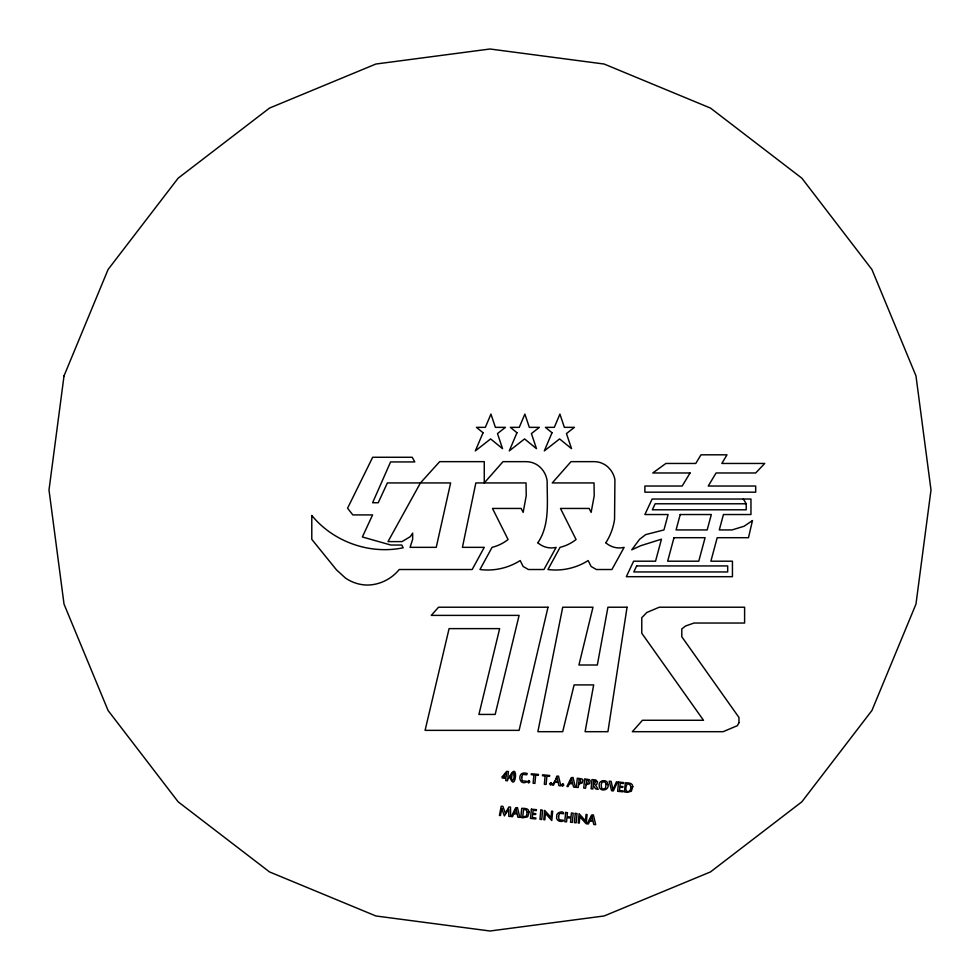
<?xml version="1.0" encoding="UTF-8"?>
<svg xmlns="http://www.w3.org/2000/svg" width="980" height="980" viewBox="0 0 980 980"><rect width="100%" height="100%" fill="white"/><g stroke="black" fill="none" stroke-linecap="round" stroke-linejoin="round"><path stroke-width="1.47" d="M578.923 783.289L578.996 779.223L580.319 779.406L580.834 782.187L578.923 783.289L578.2 787.528L576.424 787.357L577.306 778.181L581.912 778.929A3.847 2.83 -26.7 0 1 582.831 780.154L582.279 782.959L578.972 784M586.26 783.988L586.334 779.933A2.315 1.703 -26.7 0 1 588.368 781.06L587.755 783.498L586.26 783.988L585.538 788.239L583.749 788.067L584.631 778.88L589.25 779.639A3.847 2.83 -26.7 0 1 590.168 780.864L589.605 783.657L586.297 784.711M555.28 781.305L556.738 776.234L558.502 776.087L560.83 785.862L558.918 785.678L558.184 782.469L555.121 781.709L553.516 785.164L552.389 785.054L557.032 777.459L557.988 781.575L555.121 781.709M537.849 542.785C550.123 524.643 546.975 501.797 547.171 481.18L546.913 479.526A22.663 22.283 45 0 0 540.09 467.166A20.249 19.906 45 0 0 526.138 461.666L503.022 461.654L484.267 482.932L484.267 461.654L439.677 461.654L420.432 482.932L388.007 541.609L402.033 541.609L410.326 536.624L412.654 533.12L412.654 539.355L410.069 547.342L436.247 547.342L450.629 482.932L387.382 482.932L378.219 502.74L372.608 502.74L390.591 461.935L414.785 461.935L412.225 457.268L372.67 457.268L347.569 508.24L352.825 514.917L372.584 514.917L362.367 536.979L390.873 545.039L401.788 545.039L403.148 547.783C369.766 554.778 333.335 541.866 311.787 515.431L311.787 539.343L336.495 569.882L345.609 578.188A43.353 39.715 71.2 0 0 367.696 585.048C379.824 584.84 391.62 578.96 399.215 569.515L472.176 569.515L484.267 547.342L462.425 547.342L475.851 482.932L526.052 482.932L526.223 495.807L523.149 512.393L521.176 508.449L492.487 508.449L508.081 539.515A41.184 40.486 -45 0 1 492.07 547.342L479.967 569.515C493.908 571.328 508.326 568.118 520.184 560.56L523.149 566.477L528.391 569.515L543.937 569.515L556.126 547.391A20.727 20.372 -45 0 1 537.873 542.773M746.221 503.781L655.155 503.781L652.337 509.796L746.221 509.796L746.221 503.781L743.342 499.028M605.836 542.785A23.973 21.964 -71.2 0 0 620.891 547.881L624.113 547.391L611.924 569.515L596.379 569.515L591.136 566.477L588.172 560.56C576.313 568.118 561.895 571.328 547.955 569.515L560.058 547.342A41.184 40.486 -45 0 0 576.069 539.515L560.474 508.449L589.164 508.449L591.136 512.393L594.211 495.807L594.039 482.932L552.255 482.932L571.009 461.654L594.125 461.654A20.384 20.041 45 0 1 601.622 463.087L603.937 464.177A20.506 18.792 71.2 0 1 608.078 467.166L610.491 469.812A21.144 19.367 71.2 0 1 614.913 479.526L614.558 519.302A54.329 49.772 -71.2 0 1 605.836 542.785M606.106 783.988L605.505 788.3L603.215 788.973A2.916 2.144 -26.7 0 1 601.696 788.226L601.157 785.041L602.014 781.967L605.04 782.028L606.106 783.988M597.506 781.918L596.82 784.245L595.571 785.041L598.204 789.39L595.571 788.814L593.231 785.127L592.863 788.937L591.087 788.765L591.969 779.553L595.889 779.982L597.506 781.918M558.539 816.414L559.09 819.733L563.341 820.248L563.267 821.02C559.935 822.588 555.587 820.187 556.677 816.193C555.795 812.261 564.382 810.166 563.61 813.743L559.543 813.363L558.539 816.414M509.735 776.344C515.456 795.589 519.167 758.545 509.735 776.344M521.679 777.446L522.23 780.778L526.468 781.281L526.395 782.052C518.984 785.862 517.073 772.228 524.839 773.024A11.062 8.734 -9.7 0 1 527.216 773.49L526.75 774.776L522.683 774.396L521.679 777.446M529.188 812.175L527.681 816.83L523.002 817.773A24.463 14.847 -5.8 0 1 520.833 817.418L521.703 808.341A19 11.527 -5.8 0 1 524.815 808.451L525.831 808.61A5.072 3.075 -5.8 0 1 528.171 809.786L529.188 812.175M632.811 786.646L631.316 791.313L626.637 792.244A36.983 27.195 -26.7 0 1 624.468 791.901L625.338 782.812A28.714 21.119 -26.7 0 1 628.45 782.934L630.373 783.363A5.941 4.373 -26.7 0 1 632.296 784.919L632.811 786.646M608.017 784.662C609.474 790.774 599.074 792.171 599.246 785.899C597.8 779.786 607.992 778.561 608.017 784.662M527.265 812.236L526.334 816.267L522.695 816.744L523.602 809.333L526.113 809.897L527.265 812.236M630.887 786.72C631.096 794.314 622.557 792.967 627.237 783.804L629.748 784.38L630.887 786.72M514.194 775.07L513.753 779.345L512.442 780.448L511.462 778.23L512.356 772.926L513.777 773.11L514.194 775.07M545.284 814.858L544.843 819.795L543.802 819.697L544.696 810.399L551.066 817.516L551.642 811.134L552.683 811.232L551.789 820.505L545.407 813.363L545.284 814.858M579.805 816.659L579.266 823.09L578.225 822.992L579.107 813.706L585.489 820.823L586.052 814.441L587.094 814.539L586.212 823.813L579.805 816.659M531.38 809.186L530.499 818.41L535.766 818.925L535.938 818.018L532.373 817.602L532.691 814.307L535.644 814.515L535.815 813.67L532.777 813.339L533.071 810.338L536.293 810.607L536.476 809.676L531.38 809.186M540.838 810.092L539.956 819.329L541.744 819.501L542.626 810.264L540.838 810.092M545.113 776.025L544.329 784.282L546.117 784.453L546.913 776.197L549.535 776.38L549.707 775.474L542.614 774.8L542.43 775.731L545.113 776.025M565.656 812.469L564.774 821.706L566.55 821.877L566.955 817.724L570.923 818.104L570.519 822.257L572.308 822.428L573.202 813.192L571.401 813.02L571.022 817.063L567.053 816.683L567.445 812.641L565.656 812.469M575.26 813.388L574.378 822.624L576.154 822.796L577.048 813.559L575.26 813.388M593.66 780.619L593.317 784.221L594.358 784.221L595.62 781.66L593.66 780.619M618.539 782.077L617.645 791.313L622.925 791.816L623.096 790.921L619.532 790.505L619.838 787.197L622.802 787.406L622.962 786.573L619.936 786.242L620.218 783.228L623.452 783.498L623.635 782.567L618.539 782.077M502.299 776.687L502.177 777.973L505.986 778.377L505.766 780.619L507.518 780.778L507.738 778.5L508.645 778.549L508.988 777.275L507.873 777.164L508.424 771.505L506.709 771.346L502.299 776.687M506.525 772.816L506.121 777.005L503.402 776.736L506.525 772.816M533.916 774.984L533.108 783.24L534.909 783.412L535.705 775.156L538.326 775.339L538.51 774.433L531.405 773.759L531.234 774.69L533.916 774.984M64.031 375.867L49 490L64.031 604.133L108.082 710.5L178.164 801.836L269.5 871.918L375.867 915.969L490 931L604.133 915.969L710.5 871.918L801.836 801.836L871.918 710.5L915.969 604.133L931 490L915.969 375.867L871.918 269.5L801.836 178.164L710.5 108.082L604.133 64.031L490 49L375.867 64.031L269.5 108.082L178.164 178.164L108.082 269.5L64.031 375.867M627.053 607.22L607.931 731.692L585.097 731.692L593.672 684.91L574.096 684.91L562.716 731.692L537.885 731.692L562.716 607.22L592.974 607.22L578.935 665.004L597.335 665.004L607.931 607.22L627.053 607.22M501.736 808.549L500.462 815.532L499.433 815.433L501.209 806.234L502.887 806.393L505.337 813.229L508.89 806.969L510.519 807.128L510.592 816.512L508.779 816.34L508.743 809.223L504.369 815.911L501.736 808.549M752.456 520.588L748.487 537.702L717.201 537.702L710.88 561.197L732.44 561.197L732.44 576.693L626.343 576.693L633.619 561.197L655.547 561.197L661.463 539.196L640.651 545.725L631.733 549.854L639.597 539.294L645.698 534.615L663.962 529.935L668.103 514.537L644.877 514.537L652.141 499.028L750.962 499.028L750.962 514.537L723.436 514.537L719.295 529.935L732.036 529.935L744.077 526.248L752.456 520.588M548.004 607.22L519.106 730.357L425.087 730.357L449.085 628.621L499.653 628.621L478.926 714.432L495.17 714.432L519.106 615.391L431.274 615.391L438.55 607.22L548.004 607.22M673.983 537.702L667.662 561.197L698.764 561.197L705.086 537.702L673.983 537.702M680.218 514.537L676.077 529.935L707.18 529.935L711.321 514.537L680.218 514.537M613.431 788.594L612.99 789.684L611.14 781.366L609.217 781.183L611.618 790.738L613.358 790.897L617.498 781.979L616.408 781.881L613.431 788.594M483.042 432.731L475.349 450.886L490.637 438.93L502.544 448.656L497.485 433.564L505.435 427.354L495.39 427.354L490.943 414.099L485.333 427.354L476.452 427.354L483.042 432.731M516.975 432.731L509.282 450.886L524.57 438.93L536.476 448.656L531.417 433.564L539.368 427.354L529.335 427.354L524.876 414.099L519.265 427.354L510.384 427.354L516.975 432.731M552.022 432.731L544.317 450.886L559.605 438.93L571.524 448.656L566.452 433.564L574.403 427.354L564.37 427.354L559.923 414.099L554.3 427.354L545.419 427.354L552.022 432.731M515.995 808.978L514.243 812.837L516.95 813.094L515.995 808.978M571.585 778.855L569.833 782.702L572.541 782.959L571.585 778.855M591.908 816.267L590.144 820.113L592.851 820.37L591.908 816.267M513.839 813.731L512.479 816.683L511.352 816.585L515.701 807.765L517.465 807.618L519.792 817.394L517.881 817.21L517.146 813.988L513.839 813.731M569.429 783.596L568.069 786.56L566.942 786.45L571.291 777.63L573.055 777.483L575.383 787.259L573.631 787.087L572.737 783.865L569.429 783.596M589.74 821.007L588.38 823.972L587.253 823.861L591.601 815.042L593.365 814.895L595.693 824.67L593.782 824.486L593.047 821.277L589.74 821.007M636.633 565.938L633.803 571.952L727.687 571.952L727.687 565.938L636.633 565.938M738.957 722.664L737.401 725.666L723.105 731.692L632.357 731.692L642.451 720.276L703.505 720.276L641.765 633.227L641.765 617.719L646.849 612.463L659.246 607.22L744.604 607.22L744.604 623.035L694.036 623.035L685.535 626L681.798 628.964L681.798 636.755L738.957 717.458L738.957 722.664M690.055 472.973L682.202 486.031L644.877 486.031L644.877 492.18L755.69 492.18L755.69 486.031L708.234 486.031L716.086 472.973L755.69 472.973L764.731 463.454L721.819 463.454L727.001 454.818L700.97 454.818L695.776 463.454L665.922 463.454L652.79 472.973L690.055 472.973M550.858 782.628L549.572 783.743L550.625 785.103L551.924 783.963L550.858 782.628M562.765 783.767L561.466 784.882L562.52 786.242L563.819 785.115L562.765 783.767M528.784 780.545L527.497 781.66L528.551 783.008L529.849 781.881L528.784 780.545"/></g></svg>
